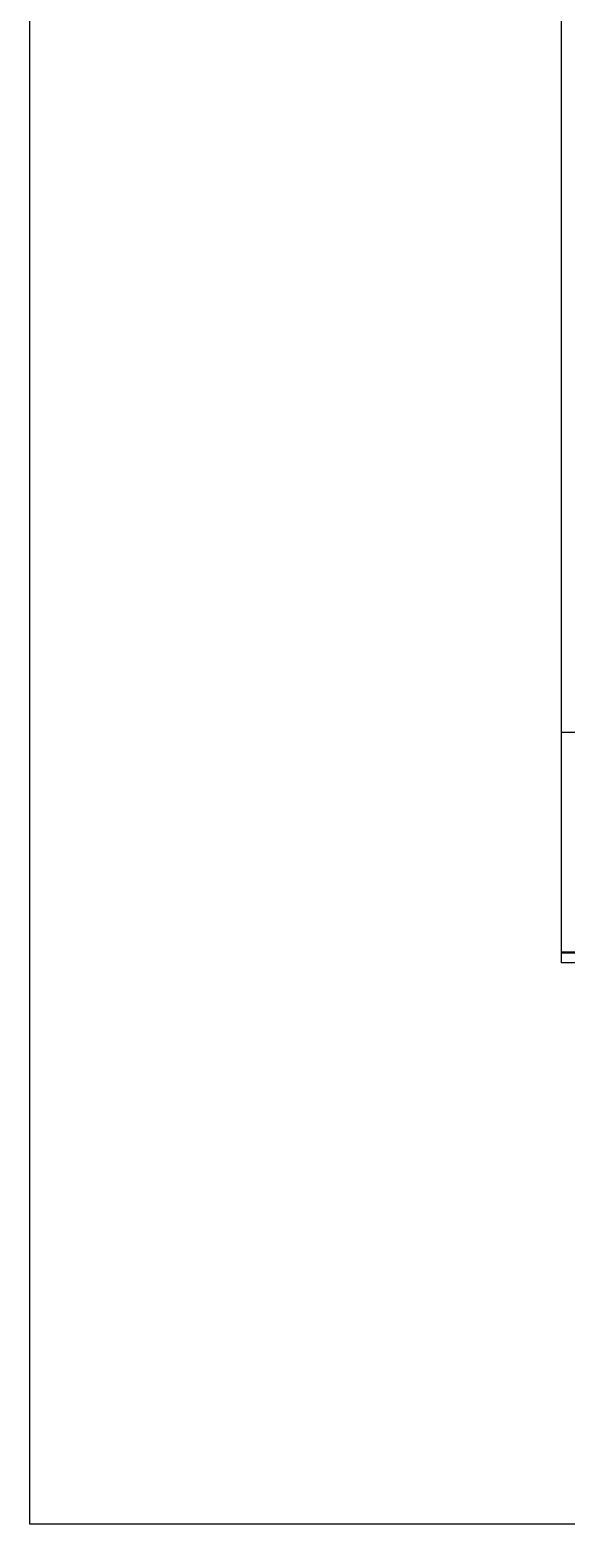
# Model space of a CAD drawing. Header units: millimetres. Extents: x 391350 to 515311, y -283575 to -199845.
# Drawn here: x 391350 to 395503, y -283575 to -272004 of the extents above; entities that cross this region are included whole.
import ezdxf

# ---------------------------------------------------------------- set-up
doc = ezdxf.new("R2010")
doc.units = ezdxf.units.MM

msp = doc.modelspace()

# ---------------------------------------------------------------- linework, layer by layer
at = {"color": 0}
for p, q in [((395466, -279229), (395466, -259823)), ((412219, -277445), (395466, -277445)), ((415745, -279145), (395466, -279145)), ((415745, -279154), (395466, -279154)), ((415745, -279229), (395466, -279229))]:
    msp.add_line(p, q, dxfattribs=at)
msp.add_lwpolyline([(391350, -248700), (449973, -248700), (449973, -283575), (391350, -283575)], close=True, dxfattribs=at)

doc.saveas('drawing.dxf')
